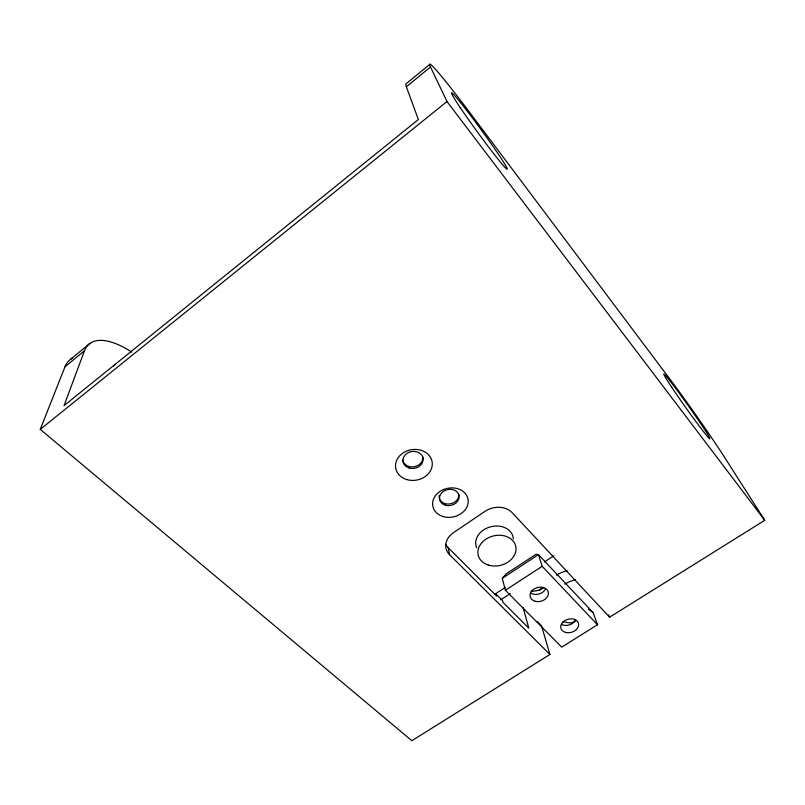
<?xml version="1.0" encoding="UTF-8"?>
<svg xmlns="http://www.w3.org/2000/svg" width="805" height="805" viewBox="0 0 805 805"><rect width="100%" height="100%" fill="white"/><g stroke="black" fill="none" stroke-linecap="round" stroke-linejoin="round"><path stroke-width="1.21" d="M131.768 352.117A77.733 33.196 49.5 0 0 84.475 350.769L64.068 405.619L418.369 119.512L406.354 86.779A85.702 6.269 53.6 0 1 406.173 83.74L429.84 64.299M537.187 621.45L541.554 625.857L549.926 654.465L411.848 740.701L40.25 429.377L65.014 366.738A77.26 34.645 49.1 0 1 72.641 357.994M502.27 578.352L506.124 573.874L536.08 554.232L538.485 554.625L593.174 612.726L597.501 624.761L561.699 647.119L505.379 590.266L502.27 578.352L538.485 554.625L542.168 566.307L597.501 624.761M575.857 620.222L574.347 621.863L570.202 622.99L562.846 621.732M70.679 359.221L89.838 343.483M65.014 366.738L84.475 350.769M406.354 86.779L430.484 66.986A86.316 4.025 53.9 0 1 469.778 112.589L668.663 377.465A72.5 2.898 54.7 0 1 724.299 456.888L764.75 520.312L609.596 617.204L512.161 512.664A19.612 15.637 -14.4 0 0 484.942 511.366L453.507 532.669A19.421 15.365 -12.2 0 0 449.603 554.715L549.926 654.465M40.25 429.377L446.996 101.531L430.484 66.986M494.874 594.211L505.399 587.348M544.351 561.95L553.83 555.772M505.379 590.266L542.168 566.307M500.881 599.735L510.239 593.657M588.495 609.234L593.174 612.726M445.749 544.331A19.24 15.295 -12.2 0 0 448.184 547.642L496.645 596.022L496.222 594.321L502.562 600.651L502.994 602.361L528.794 628.121L523.119 607.614M446.996 101.531L764.75 520.312M608.721 614.889L609.596 617.204M448.184 547.642L449.603 554.715M458.699 494.3A9.871 8.06 -12 0 1 448.848 504.031A9.871 8.06 -12 0 1 439.248 495.457M422.766 456.757A10.133 8.483 -9.9 0 1 414.142 466.769A10.133 8.483 -9.9 0 1 402.782 460.118M113.264 366.466A42.695 18.022 49.5 0 1 114.853 364.665M564.718 584.108A34.977 22.953 -44 0 1 575.545 579.721M539.632 590.427A35.219 22.741 -44 0 1 541.121 588.425M556.305 575.173A35.219 22.741 -44 0 1 567.153 570.715M543.778 587.781A17.217 13.192 -15.3 0 1 531.169 591.232M575.243 620.645A9.066 6.722 -15.9 0 1 561.387 624.368M545.287 589.421A9.268 7.054 -15.2 0 1 531.149 593.305M476.691 547.863A19.048 15.033 -13.9 0 1 490.929 526.712A19.048 15.033 -13.9 0 1 513.328 538.837M409.171 468.017A10.153 8.493 -9.9 0 0 423.048 458.287A10.153 8.493 -9.9 0 0 406.867 453.477A10.153 8.493 -9.9 0 0 409.171 468.017M406.807 479.579A18.485 15.426 -9.9 0 0 432.144 461.99A18.485 15.426 -9.9 0 0 402.752 453.175A18.485 15.426 -9.9 0 0 406.807 479.579M443.253 516.579A17.952 14.591 -12 0 0 468.118 499.764A17.952 14.591 -12 0 0 439.862 491.513A17.952 14.591 -12 0 0 443.253 516.579M445.396 505.208A9.891 8.07 -12 0 0 459.061 495.87A9.891 8.07 -12 0 0 443.444 491.352A9.891 8.07 -12 0 0 445.396 505.208M671.722 387.265A39.807 1.58 54.6 0 0 709.426 438.594A39.807 1.58 54.6 0 0 679.118 393.011A39.807 1.58 54.6 0 0 671.722 387.265M460.208 107.568A47.354 2.184 53.9 0 0 506.657 168.949A47.354 2.184 53.9 0 0 471.438 116.634A47.354 2.184 53.9 0 0 460.208 107.568M565.593 632.438A9.147 6.752 -15.9 0 0 578.644 624.348A9.147 6.752 -15.9 0 0 564.788 620.655A9.147 6.752 -15.9 0 0 565.593 632.438M535.204 601.295A9.348 7.084 -15.2 0 0 548.416 592.862A9.348 7.084 -15.2 0 0 534.067 588.998A9.348 7.084 -15.2 0 0 535.204 601.295M488.263 565.05A19.29 15.124 -13.9 0 0 516.005 548.135A19.29 15.124 -13.9 0 0 486.612 538.736A19.29 15.124 -13.9 0 0 488.263 565.05"/></g></svg>
